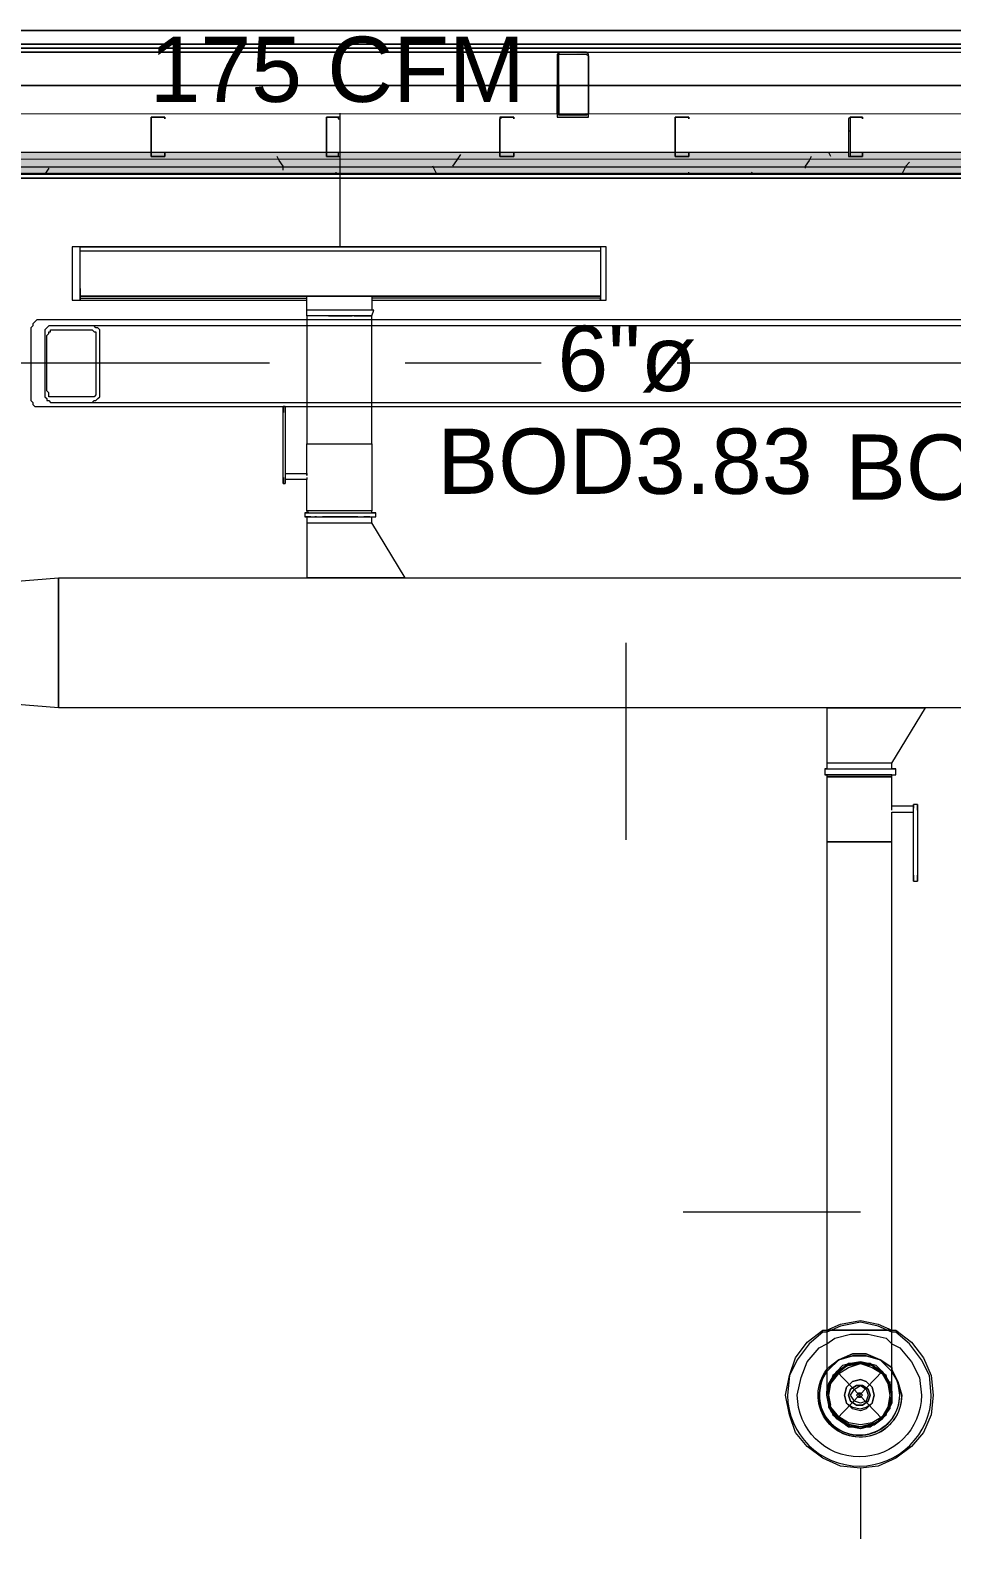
# Model space of a CAD drawing. Header units: metres. Extents: x -2 to 237, y -8 to 52.
# Drawn here: x 30.877 to 33.02, y 44.685 to 48.218 of the extents above; entities that cross this region are included whole.
import ezdxf

# ---------------------------------------------------------------- set-up
doc = ezdxf.new("R2010")
doc.units = ezdxf.units.M
doc.layers.add('HVAC - Ductos', color=5, linetype='Continuous', lineweight=0)
doc.layers.add('PDF3_Text', color=7, linetype='Continuous', lineweight=0)
doc.layers.add('PDF3_Geometry', color=7, linetype='Continuous', lineweight=0, true_color=0xaaaaaa)
doc.layers.add('PDF3_Solid Fills', color=7, linetype='Continuous', lineweight=0, true_color=0xffffff)
doc.styles.add('PDF Helvetica', font='')
doc.styles.get('PDF Helvetica').set_extended_font_data('Helvetica')

msp = doc.modelspace()

# ---------------------------------------------------------------- hatches: boundary and pattern name
at = {"layer": 'PDF3_Solid Fills', "lineweight": 0, "transparency": 33554559}
h = msp.add_hatch(color=256, dxfattribs=at)
h.paths.add_polyline_path([(32.1067, 48.163), (32.1067, 48.1676), (32.1022, 48.1676)])
h.paths.add_polyline_path([(32.1067, 48.1584), (32.1022, 48.1584), (32.1022, 48.0164), (32.1755, 48.0164), (32.1755, 48.0256), (32.171, 48.0256), (32.1067, 48.021)])
h.paths.add_polyline_path([(32.1755, 48.163), (32.1755, 48.1676), (32.1113, 48.1676)])
for points in [[(58.6858, 47.9293), (35.6222, 47.9339), (7.0265, 47.9339), (7.0265, 47.9201), (58.6858, 47.9201)], [(58.6537, 47.9018), (58.6721, 47.8972), (58.6721, 47.9201), (7.0265, 47.9201), (7.0265, 47.9018)], [(7.0265, 47.888), (58.6399, 47.888), (58.6536, 47.8835), (58.6537, 47.8835), (58.6537, 47.9018), (7.0265, 47.9018)]]:
    msp.add_hatch(color=256, dxfattribs=at).paths.add_polyline_path(points)

# ---------------------------------------------------------------- linework, layer by layer
at = {"layer": 'HVAC - Ductos', "lineweight": 0}
for points in [[(31.598, 47.7139), (31.598, 48.0256)], [(32.203, 47.7139), (30.993, 47.7139), (32.203, 47.7139), (32.203, 47.6955), (32.203, 47.691), (32.203, 47.6864)], [(30.993, 47.6864), (30.993, 47.691), (30.993, 47.6955), (30.993, 47.7139)], [(30.993, 47.691), (30.993, 47.6955), (30.993, 47.7001)], [(32.203, 47.7001), (32.203, 47.6955), (32.203, 47.691)], [(30.993, 47.6543), (30.993, 47.6589)], [(30.993, 47.6451), (30.993, 47.6497)], [(32.203, 47.6589), (32.203, 47.6543)], [(32.203, 47.6497), (32.203, 47.6451)], [(30.993, 47.6176), (30.993, 47.613), (30.993, 47.6084), (30.993, 47.5901), (30.993, 47.5947), (31.5201, 47.5947)], [(30.993, 47.6039), (30.993, 47.6084), (30.993, 47.613)], [(31.5659, 47.5534), (31.5613, 47.5534), (31.543, 47.5534), (31.5292, 47.5534), (31.5246, 47.5534), (31.5201, 47.5534), (31.5201, 47.2555), (31.5246, 47.2555), (31.5292, 47.2555), (31.543, 47.2555), (31.5613, 47.2555), (31.5796, 47.2555), (31.598, 47.2555), (31.6164, 47.2555), (31.6346, 47.2555), (31.653, 47.2555), (31.6621, 47.2555), (31.6713, 47.2555), (31.6713, 47.5534), (31.6667, 47.5534), (31.653, 47.5534), (31.6255, 47.5534), (31.598, 47.5534), (31.5705, 47.5534), (31.543, 47.5534), (31.5292, 47.5534), (31.5201, 47.5534), (31.5201, 47.5672), (31.5201, 47.5993), (31.5246, 47.5993), (31.5292, 47.5993), (31.543, 47.5993), (31.5613, 47.5993), (31.5796, 47.5993), (31.598, 47.5993), (31.6164, 47.5993), (31.6346, 47.5993), (31.653, 47.5993), (31.6621, 47.5993), (31.6713, 47.5993), (31.6713, 47.5672)], [(32.203, 47.6176), (32.203, 47.613), (32.203, 47.6084), (32.203, 47.5901), (32.203, 47.5947), (31.6713, 47.5947)], [(32.203, 47.613), (32.203, 47.6084), (32.203, 47.6039)], [(30.993, 47.5901), (31.5201, 47.5901)], [(31.6301, 47.5534), (31.6346, 47.5534), (31.653, 47.5534), (31.6621, 47.5534), (31.6667, 47.5534), (31.6713, 47.5534), (31.6759, 47.5672), (31.6713, 47.5672), (31.653, 47.5672), (31.6255, 47.5672), (31.598, 47.5672), (31.5659, 47.5672), (31.543, 47.5672), (31.5246, 47.5672), (31.5201, 47.5672)], [(31.6621, 47.5672), (31.653, 47.5672)], [(31.6713, 47.5901), (32.203, 47.5901)], [(31.5705, 47.5534), (31.5796, 47.5534), (31.598, 47.5534), (31.6164, 47.5534), (31.6255, 47.5534)], [(31.598, 47.3518), (31.8226, 47.3518)], [(31.4696, 47.3426), (31.4651, 47.3426)], [(31.4651, 47.1776), (31.4651, 47.173), (31.4651, 47.1684), (31.4651, 47.1638), (31.4651, 47.1684), (31.4651, 47.173), (31.4651, 47.1776), (31.4651, 47.3288)], [(31.4696, 47.3288), (31.4696, 47.1776), (31.4696, 47.173), (31.4696, 47.1684), (31.4696, 47.1638), (31.4696, 47.1684), (31.4696, 47.173)], [(31.4696, 47.1868), (31.5201, 47.1868), (31.5201, 47.2555), (31.5246, 47.2555), (31.5292, 47.2555), (31.543, 47.2555), (31.5613, 47.2555), (31.5796, 47.2555), (31.598, 47.2555), (31.6164, 47.2555), (31.6346, 47.2555), (31.653, 47.2555), (31.6621, 47.2555), (31.6713, 47.2555), (31.6713, 47.0997), (31.6621, 47.0997), (31.653, 47.0997), (31.6346, 47.0997), (31.6164, 47.0997), (31.598, 47.0997), (31.5796, 47.0997), (31.5613, 47.0997), (31.543, 47.0997), (31.5292, 47.0997), (31.5246, 47.0997), (31.5201, 47.0997), (31.5246, 47.0997), (31.5201, 47.0997), (31.5201, 47.173), (31.4696, 47.173), (31.4696, 47.1776)], [(31.5201, 47.1822), (31.5201, 47.1868), (31.5201, 47.1822)], [(31.5201, 47.1822), (31.5201, 47.1868), (31.5201, 47.1822)], [(31.5201, 47.1776), (31.5201, 47.173)], [(31.4651, 47.1638), (31.4696, 47.1638)], [(31.5201, 47.0951), (31.5246, 47.0951), (31.5292, 47.0951), (31.543, 47.0951), (31.5613, 47.0951), (31.5796, 47.0951), (31.598, 47.0951), (31.6164, 47.0951), (31.6346, 47.0951), (31.653, 47.0951), (31.6621, 47.0951), (31.6713, 47.0951), (31.6713, 47.0997), (31.6621, 47.0997), (31.653, 47.0997), (31.6346, 47.0997), (31.6164, 47.0997), (31.598, 47.0997), (31.5796, 47.0997), (31.5613, 47.0997), (31.543, 47.0997), (31.5292, 47.0997), (31.5246, 47.0997), (31.5201, 47.0997), (31.5201, 47.0951), (31.5246, 47.0951), (31.5155, 47.0951), (31.5246, 47.0951), (31.5384, 47.0951), (31.5567, 47.0951), (31.5751, 47.0951), (31.598, 47.0951), (31.6209, 47.0951), (31.6392, 47.0951), (31.6576, 47.0951), (31.6667, 47.0951), (31.6759, 47.0951), (31.6805, 47.0951)], [(31.5201, 47.086), (31.5155, 47.086), (31.5246, 47.086), (31.5384, 47.086), (31.5567, 47.086), (31.5751, 47.086), (31.598, 47.086), (31.6209, 47.086), (31.6392, 47.086), (31.6576, 47.086), (31.6667, 47.086), (31.6759, 47.086), (31.6805, 47.086), (31.6805, 47.0951), (31.6759, 47.0951), (31.6713, 47.0951)], [(31.5155, 47.0951), (31.5155, 47.086)], [(31.5292, 47.086), (31.5246, 47.086), (31.5201, 47.086), (31.5201, 47.0722), (31.5246, 47.0722), (31.5292, 47.0722), (31.543, 47.0722), (31.5613, 47.0722), (31.5796, 47.0722), (31.598, 47.0722), (31.6164, 47.0722), (31.6346, 47.0722), (31.653, 47.0722), (31.6621, 47.0722), (31.6713, 47.0722), (31.6713, 47.086), (31.6759, 47.086), (31.6805, 47.086)], [(31.5201, 47.0722), (31.5201, 46.9438), (31.5292, 46.9438), (31.543, 46.9438), (31.5705, 46.9438), (31.598, 46.9438), (31.6713, 46.9438), (31.7034, 46.9438), (31.7264, 46.9438), (31.7446, 46.9438), (31.7492, 46.9438), (31.6713, 47.0722)], [(31.543, 47.086), (31.5384, 47.086)], [(31.6392, 47.086), (31.6346, 47.086), (31.6164, 47.086), (31.598, 47.086), (31.5796, 47.086), (31.5613, 47.086), (31.5567, 47.086)], [(31.5659, 47.0722), (31.5705, 47.0722)], [(31.6255, 47.0722), (31.6301, 47.0722)], [(31.6667, 47.086), (31.6621, 47.086), (31.653, 47.086)], [(31.7492, 46.9438), (31.7446, 46.9438), (31.7264, 46.9438), (31.7034, 46.9438), (31.6713, 46.9438), (31.598, 46.9438), (31.5705, 46.9438), (31.543, 46.9438), (31.5292, 46.9438), (31.5201, 46.9438)], [(32.2626, 46.7926), (32.2626, 46.3342)], [(32.8813, 46.513), (32.9592, 46.6414), (32.9547, 46.6414), (32.9363, 46.6414), (32.9134, 46.6414), (32.8813, 46.6414), (32.808, 46.6414), (32.7759, 46.6414), (32.753, 46.6414), (32.7347, 46.6414), (32.7301, 46.6414), (32.7301, 46.513)], [(32.7301, 46.6414), (32.7347, 46.6414), (32.753, 46.6414), (32.7759, 46.6414), (32.808, 46.6414), (32.8813, 46.6414), (32.9134, 46.6414), (32.9363, 46.6414), (32.9547, 46.6414), (32.9592, 46.6414)], [(32.7301, 46.4993), (32.7255, 46.4993), (32.7347, 46.4993), (32.7484, 46.4993), (32.7667, 46.4993), (32.7851, 46.4993), (32.808, 46.4993), (32.8264, 46.4993), (32.8492, 46.4993), (32.863, 46.4993), (32.8768, 46.4993), (32.8859, 46.4993), (32.8905, 46.4993), (32.8859, 46.4993), (32.8813, 46.4993), (32.8813, 46.513), (32.8722, 46.513), (32.8584, 46.513), (32.8447, 46.513), (32.8264, 46.513), (32.808, 46.513), (32.7851, 46.513), (32.7667, 46.513), (32.753, 46.513), (32.7392, 46.513), (32.7347, 46.513), (32.7301, 46.513), (32.7301, 46.4993), (32.7347, 46.4993), (32.7392, 46.4993)], [(32.7805, 46.513), (32.7759, 46.513)], [(32.8401, 46.513), (32.8355, 46.513), (32.8309, 46.513)], [(32.7255, 46.4993), (32.7255, 46.4856)], [(32.9317, 46.403), (32.9317, 46.4076), (32.9317, 46.4122), (32.8813, 46.4122), (32.8813, 46.481), (32.8722, 46.481), (32.8584, 46.481), (32.8447, 46.481), (32.8264, 46.481), (32.808, 46.481), (32.7851, 46.481), (32.7667, 46.481), (32.753, 46.481), (32.7392, 46.481), (32.7347, 46.481), (32.7301, 46.481), (32.7347, 46.481), (32.7301, 46.481), (32.7347, 46.481), (32.7392, 46.481), (32.753, 46.481), (32.7667, 46.481), (32.7851, 46.481), (32.808, 46.481), (32.8264, 46.481), (32.8447, 46.481), (32.8584, 46.481), (32.8722, 46.481), (32.8813, 46.481), (32.8813, 46.4856), (32.8722, 46.4856), (32.8584, 46.4856), (32.8447, 46.4856), (32.8264, 46.4856), (32.808, 46.4856), (32.7851, 46.4856), (32.7667, 46.4856), (32.753, 46.4856), (32.7392, 46.4856), (32.7347, 46.4856), (32.7301, 46.4856), (32.7347, 46.4856), (32.7255, 46.4856), (32.7347, 46.4856), (32.7484, 46.4856), (32.7667, 46.4856), (32.7851, 46.4856), (32.808, 46.4856), (32.8264, 46.4856), (32.8492, 46.4856), (32.863, 46.4856), (32.8768, 46.4856), (32.8859, 46.4856), (32.8905, 46.4856), (32.8905, 46.4993)], [(32.7301, 46.4856), (32.7301, 46.481), (32.7301, 46.3297), (32.7347, 46.3297), (32.7392, 46.3297), (32.753, 46.3297), (32.7667, 46.3297), (32.7851, 46.3297), (32.808, 46.3297), (32.8264, 46.3297), (32.8447, 46.3297), (32.8584, 46.3297), (32.8722, 46.3297), (32.8813, 46.3297), (32.8722, 46.3297), (32.8584, 46.3297), (32.8447, 46.3297), (32.8264, 46.3297), (32.808, 46.3297), (32.7851, 46.3297), (32.7667, 46.3297), (32.753, 46.3297), (32.7392, 46.3297), (32.7347, 46.3297), (32.7301, 46.3297), (32.7301, 45.193), (32.7347, 45.193), (32.7392, 45.193), (32.753, 45.193), (32.7667, 45.193), (32.7851, 45.193), (32.808, 45.193), (32.8264, 45.193), (32.8447, 45.193), (32.8584, 45.193), (32.8722, 45.193), (32.8813, 45.193), (32.8813, 46.3297), (32.8813, 46.3984), (32.9317, 46.3984)], [(32.7484, 46.4993), (32.753, 46.4993)], [(32.7667, 46.4993), (32.7851, 46.4993), (32.808, 46.4993), (32.8264, 46.4993), (32.8447, 46.4993), (32.8492, 46.4993)], [(32.8584, 46.4993), (32.863, 46.4993)], [(32.8722, 46.4993), (32.8768, 46.4993)], [(32.8813, 46.4856), (32.8859, 46.4856), (32.8905, 46.4856)], [(32.8813, 46.403), (32.8813, 46.4076), (32.8813, 46.4122)], [(32.9409, 46.4168), (32.9317, 46.4168)], [(32.9317, 46.2518), (32.9317, 46.403), (32.9317, 46.4076), (32.9317, 46.4122), (32.9317, 46.4168), (32.9317, 46.4122), (32.9317, 46.4076)], [(32.9409, 46.403), (32.9409, 46.4076), (32.9409, 46.4122), (32.9409, 46.4168), (32.9409, 46.4122), (32.9409, 46.4076), (32.9409, 46.403), (32.9409, 46.2518)], [(32.9317, 46.238), (32.9409, 46.238)], [(32.808, 45.468), (32.3955, 45.468)], [(32.8813, 45.0463), (32.8813, 45.0692), (32.8813, 45.0968), (32.8813, 45.1334), (32.8813, 45.1746), (32.8813, 45.193), (32.8905, 45.193), (32.9272, 45.1655), (32.9547, 45.1288), (32.973, 45.0876), (32.9776, 45.0418), (32.973, 44.9959), (32.9547, 44.9546), (32.9272, 44.9226), (32.8905, 44.8951), (32.8492, 44.8768), (32.808, 44.8722), (32.7621, 44.8768), (32.721, 44.8951), (32.6842, 44.9226), (32.6567, 44.9546), (32.643, 44.9959), (32.6338, 45.0418), (32.643, 45.0876), (32.6567, 45.1288), (32.6842, 45.1655), (32.721, 45.193), (32.7301, 45.193), (32.7301, 45.1518), (32.7301, 45.1105), (32.7301, 45.0784), (32.7301, 45.0555), (32.7301, 45.0463)], [(32.7301, 45.193), (32.7621, 45.2068), (32.808, 45.2159), (32.8492, 45.2068), (32.8813, 45.193)], [(32.8813, 45.1884), (32.8492, 45.2022), (32.808, 45.2114), (32.7621, 45.2022), (32.7301, 45.1884)], [(32.8813, 45.193), (32.8722, 45.193), (32.8584, 45.193), (32.8447, 45.193), (32.8264, 45.193), (32.808, 45.193), (32.7851, 45.193), (32.7667, 45.193), (32.753, 45.193), (32.7392, 45.193), (32.7347, 45.193), (32.7301, 45.193)], [(32.7301, 45.1609), (32.7484, 45.1746), (32.7851, 45.1838), (32.8264, 45.1838), (32.8676, 45.1746), (32.8813, 45.1609)], [(32.8813, 45.0509), (32.8813, 45.0601), (32.8722, 45.0784), (32.8584, 45.0968), (32.8447, 45.1105), (32.8264, 45.1151), (32.808, 45.1196), (32.7851, 45.1151), (32.7667, 45.1105), (32.753, 45.0968), (32.7392, 45.0784), (32.7347, 45.0601), (32.7301, 45.0509)], [(32.8813, 45.0463), (32.8813, 45.0418), (32.8768, 45.0234), (32.8722, 45.0051), (32.8584, 44.9914), (32.8447, 44.9776), (32.8264, 44.973), (32.808, 44.9684), (32.7851, 44.973), (32.7713, 44.9776), (32.753, 44.9914), (32.7438, 45.0051), (32.7347, 45.0234), (32.7347, 45.0418), (32.7347, 45.0601), (32.7438, 45.0784), (32.753, 45.0922), (32.7759, 45.1105), (32.7805, 45.1151)], [(32.7347, 45.0692), (32.753, 45.0968), (32.7347, 45.0692), (32.7392, 45.0738), (32.753, 45.0922), (32.7713, 45.1059), (32.7851, 45.1151), (32.808, 45.1151), (32.8264, 45.1151), (32.8447, 45.1059), (32.8584, 45.0922), (32.8722, 45.0784), (32.8768, 45.0601), (32.8813, 45.0418), (32.8813, 45.0234), (32.8722, 45.0051), (32.8584, 44.9868), (32.8447, 44.9776), (32.8264, 44.9684), (32.808, 44.9684)], [(32.8355, 45.1105), (32.808, 45.1196), (32.7759, 45.1105), (32.753, 45.0968), (32.7759, 45.1105), (32.808, 45.1196), (32.8355, 45.1105), (32.8584, 45.0968), (32.8355, 45.1105), (32.8584, 45.0922), (32.8722, 45.0738)], [(32.7805, 45.1105), (32.808, 45.1151), (32.8309, 45.1105)], [(32.8309, 45.1151), (32.8355, 45.1105), (32.8401, 45.1105)], [(32.7301, 45.0418), (32.7347, 45.0692), (32.7301, 45.0418)], [(32.8768, 45.0738), (32.8768, 45.0692), (32.8813, 45.0418), (32.8768, 45.0188), (32.8813, 45.0418), (32.8768, 45.0142), (32.8584, 44.9868), (32.8355, 44.973), (32.808, 44.9684), (32.7759, 44.973), (32.753, 44.9868), (32.7347, 45.0142), (32.7392, 45.0096), (32.753, 44.9914), (32.7759, 44.9776)], [(32.7392, 45.0188), (32.7347, 45.0418), (32.7392, 45.0692)], [(32.7392, 45.0096), (32.7347, 45.0142), (32.7347, 45.0234), (32.7301, 45.0418), (32.7301, 45.0509)], [(32.8309, 44.973), (32.808, 44.9684), (32.7851, 44.9684), (32.7667, 44.9776), (32.753, 44.9868), (32.7392, 45.0051), (32.7347, 45.0234), (32.7301, 45.0418), (32.7301, 45.0463)], [(32.7347, 45.0188), (32.7301, 45.0418), (32.7347, 45.0142)], [(32.8813, 45.0509), (32.8813, 45.0418), (32.8813, 45.0234), (32.8768, 45.0142), (32.8768, 45.0096), (32.8722, 45.0051), (32.8584, 44.9868), (32.8447, 44.9776), (32.8355, 44.973)], [(32.8309, 44.973), (32.8355, 44.973), (32.8401, 44.973), (32.8355, 44.973), (32.8309, 44.973), (32.8264, 44.9684), (32.808, 44.9638), (32.7851, 44.9684), (32.7805, 44.973), (32.7759, 44.973), (32.7667, 44.9776), (32.753, 44.9868), (32.7392, 45.0051), (32.7392, 45.0096), (32.7347, 45.0142)], [(32.8355, 44.973), (32.8309, 44.973), (32.808, 44.9684), (32.7805, 44.973), (32.7759, 44.973), (32.753, 44.9868), (32.7392, 45.0096)], [(32.8722, 45.0096), (32.8584, 44.9914), (32.8355, 44.9776)], [(32.8401, 44.973), (32.8584, 44.9868), (32.8768, 45.0096), (32.8768, 45.0142)], [(32.8768, 45.0142), (32.8768, 45.0096)], [(32.7805, 44.973), (32.7759, 44.973)], [(32.8034, 44.9684), (32.7805, 44.973)], [(32.808, 44.8722), (32.808, 44.7072)]]:
    msp.add_lwpolyline(points, dxfattribs=at)
for points in [[(30.9746, 47.7139), (30.9746, 47.5901), (30.993, 47.5901), (30.993, 47.7139)], [(30.993, 47.7047), (32.203, 47.7047), (32.203, 47.5993), (30.993, 47.5993)], [(32.2167, 47.7139), (32.203, 47.7139), (32.203, 47.5901), (32.2167, 47.5901)], [(32.203, 47.5993), (30.993, 47.5993)], [(31.4651, 47.3288), (31.4651, 47.3334), (31.4651, 47.338), (31.4651, 47.3426), (31.4651, 47.338), (31.4651, 47.3334)], [(31.4696, 47.3288), (31.4696, 47.3334), (31.4696, 47.338), (31.4696, 47.3426), (31.4696, 47.338), (31.4696, 47.3334)], [(30.9426, 46.6414), (30.6538, 46.6643), (30.6538, 46.921), (30.9426, 46.9438)], [(33.5047, 46.6414), (30.9426, 46.6414), (30.9426, 46.9438), (33.5047, 46.9438)], [(32.9317, 46.2518), (32.9317, 46.2472), (32.9317, 46.2426), (32.9317, 46.238), (32.9317, 46.2426), (32.9317, 46.2472)], [(32.9409, 46.2518), (32.9409, 46.2472), (32.9409, 46.2426), (32.9409, 46.238), (32.9409, 46.2426), (32.9409, 46.2472)], [(32.7347, 45.1059), (32.7576, 45.1242), (32.7897, 45.138), (32.8218, 45.138), (32.8538, 45.1242), (32.8813, 45.1059), (32.8813, 45.1014), (32.8813, 45.1059), (32.8538, 45.1242), (32.8218, 45.138), (32.7897, 45.138), (32.7576, 45.1242), (32.7347, 45.1059), (32.7301, 45.1014)], [(32.8768, 45.1014), (32.8538, 45.1242), (32.8218, 45.1334), (32.7897, 45.1334), (32.7576, 45.1242), (32.7347, 45.1014), (32.7301, 45.0968), (32.7347, 45.1014), (32.7576, 45.1242), (32.7897, 45.1334), (32.8218, 45.1334), (32.8538, 45.1242), (32.8768, 45.1014), (32.8813, 45.0968)], [(32.7392, 45.0692), (32.7576, 45.0922), (32.7805, 45.1059), (32.808, 45.1151), (32.8355, 45.1059), (32.8584, 45.0922), (32.8722, 45.0692), (32.8768, 45.0418), (32.8722, 45.0142), (32.8584, 44.9914), (32.8355, 44.9776), (32.808, 44.973), (32.7805, 44.9776), (32.7576, 44.9914), (32.7392, 45.0142), (32.7347, 45.0418)], [(32.8768, 45.0692), (32.8584, 45.0968), (32.8768, 45.0692), (32.8813, 45.0418)], [(32.9042, 45.0418), (32.8951, 45.0738), (32.8813, 45.1014), (32.8951, 45.0738)], [(32.7759, 45.0601), (32.7713, 45.0418), (32.7759, 45.0601), (32.7897, 45.0738), (32.808, 45.0784), (32.8218, 45.0738), (32.8355, 45.0601), (32.8401, 45.0418), (32.8355, 45.0601), (32.8218, 45.0738), (32.808, 45.0784), (32.7897, 45.0738)], [(32.7851, 45.0555), (32.7805, 45.0418), (32.7851, 45.0555), (32.7988, 45.0646), (32.8126, 45.0646), (32.8264, 45.0555), (32.8309, 45.0418), (32.8264, 45.0555), (32.8126, 45.0646), (32.7988, 45.0646)], [(32.7942, 45.0555), (32.808, 45.0646), (32.8218, 45.0555), (32.8264, 45.0418), (32.8218, 45.028), (32.808, 45.0234), (32.7942, 45.028), (32.7851, 45.0418)], [(32.8355, 45.0234), (32.8401, 45.0418), (32.8355, 45.0234), (32.8218, 45.0096), (32.808, 45.0051), (32.7897, 45.0096), (32.7759, 45.0234), (32.7713, 45.0418), (32.7759, 45.0234), (32.7897, 45.0142), (32.808, 45.0096), (32.8218, 45.0142)], [(32.8264, 45.028), (32.8309, 45.0418), (32.8264, 45.028), (32.8126, 45.0188), (32.7988, 45.0188), (32.7851, 45.028), (32.7805, 45.0418), (32.7851, 45.028), (32.7988, 45.0188), (32.8126, 45.0188)], [(32.8034, 45.0463), (32.7988, 45.0418), (32.8034, 45.0463), (32.808, 45.0463), (32.8126, 45.0418), (32.808, 45.0463)], [(32.808, 45.0372), (32.8126, 45.0418), (32.808, 45.0372), (32.8034, 45.0372), (32.7988, 45.0418), (32.8034, 45.0372)]]:
    msp.add_lwpolyline(points, close=True, dxfattribs=at)
for points in [[(32.7301, 45.1884), (32.721, 45.1884), (32.6888, 45.1609), (32.6613, 45.1242), (32.643, 45.0876), (32.6384, 45.0418, 0.986375), (32.973, 45.0418), (32.9684, 45.0876), (32.9501, 45.1242), (32.9226, 45.1609), (32.8905, 45.1884), (32.8813, 45.1884)], [(32.8813, 45.1609), (32.8997, 45.1518), (32.9272, 45.1196), (32.9455, 45.083), (32.9501, 45.0418, -0.994592), (32.6613, 45.0418), (32.6705, 45.083), (32.6842, 45.1196), (32.7118, 45.1518), (32.7301, 45.1609)]]:
    msp.add_lwpolyline(points, format="xyb", dxfattribs=at)
msp.add_lwpolyline([(32.7118, 45.0418, 1.010985), (32.9042, 45.0418, -1.405169), (32.7301, 45.1014), (32.7164, 45.0738), (32.7118, 45.0418), (32.7164, 45.0738), (32.7301, 45.0968, 1.369196), (32.8997, 45.0418), (32.8951, 45.0738), (32.8813, 45.0968, -1.369778)], format="xyb", close=True, dxfattribs=at)
at = {"layer": 'PDF3_Geometry', "lineweight": 0}
for points in [[(32.1388, 48.218), (30.6034, 48.218)], [(33.6743, 48.218), (32.1388, 48.218)], [(32.1388, 48.186), (30.6034, 48.186)], [(32.1388, 48.1768), (30.6034, 48.1768)], [(32.1022, 48.0256), (32.1022, 48.0164), (32.1113, 48.0164), (32.171, 48.0164), (32.1755, 48.0164), (32.1755, 48.0256), (32.1755, 48.1584), (32.1755, 48.163), (32.171, 48.1676), (32.1113, 48.1676), (32.1022, 48.163), (32.1022, 48.1584)], [(32.171, 48.021), (32.1113, 48.021), (32.1067, 48.021), (32.1067, 48.0256), (32.1067, 48.1584), (32.1067, 48.163), (32.1113, 48.163), (32.171, 48.163), (32.1755, 48.1584), (32.1755, 48.0256)], [(33.6743, 48.186), (32.1388, 48.186)], [(33.6743, 48.1768), (32.1388, 48.1768)], [(30.6813, 48.0897), (32.1022, 48.0897)], [(32.1388, 48.0897), (32.1755, 48.0897), (33.633, 48.0897), (32.1755, 48.0897), (32.1388, 48.0897), (32.1067, 48.0897)], [(32.1755, 48.0897), (32.1755, 48.0256)], [(31.1901, 48.0164), (31.1626, 48.0164), (31.158, 48.0164), (31.158, 48.0118), (31.158, 47.9247), (31.1626, 47.9247), (31.1901, 47.9247), (31.1901, 47.9339), (31.1901, 47.9247), (31.1626, 47.9247), (31.158, 47.9247), (31.158, 48.0118), (31.158, 48.0164), (31.1626, 48.0164), (31.1901, 48.0164), (31.1901, 48.0118)], [(31.598, 48.0164), (31.5659, 48.0164), (31.5659, 48.0118), (31.5659, 47.9247), (31.598, 47.9247), (31.598, 47.9339), (31.5934, 47.9339), (31.5934, 47.9247), (31.5659, 47.9247), (31.5659, 48.0118), (31.5659, 48.0164), (31.5934, 48.0164), (31.5934, 48.0118), (31.598, 48.0118)], [(32.0014, 48.0164), (31.9738, 48.0164), (31.9692, 48.0164), (31.9692, 48.0118), (31.9692, 47.9247), (31.9738, 47.9247), (32.0014, 47.9247), (32.0014, 47.9339), (32.0014, 47.9247), (31.9738, 47.9247), (31.9692, 47.9247), (31.9692, 48.0118), (31.9738, 48.0164), (32.0014, 48.0164), (32.0014, 48.0118)], [(32.4092, 48.0164), (32.3772, 48.0164), (32.3772, 48.0118), (32.3772, 47.9247), (32.4092, 47.9247), (32.4092, 47.9339), (32.4092, 47.9247), (32.3772, 47.9247), (32.3772, 48.0118), (32.3772, 48.0164), (32.4092, 48.0164), (32.4092, 48.0118)], [(32.8126, 48.0164), (32.7851, 48.0164), (32.7805, 48.0118), (32.7805, 47.9247), (32.7851, 47.9247), (32.8126, 47.9247), (32.8126, 47.9339), (32.8126, 47.9247), (32.7851, 47.9247), (32.7851, 48.0118), (32.7851, 48.0164), (32.8126, 48.0164), (32.8126, 48.0118)], [(26.1071, 47.8834), (35.1043, 47.8834)], [(26.1071, 47.8743), (35.1043, 47.8743)], [(26.1071, 47.8743), (35.1043, 47.8743)], [(31.0205, 47.3518), (31.0251, 47.3564), (31.0296, 47.3564), (31.0342, 47.361), (31.0388, 47.3655), (31.0388, 47.3701), (31.0388, 47.3793), (31.0388, 47.5076), (31.0388, 47.5122), (31.0388, 47.5213), (31.0342, 47.5259), (31.0296, 47.5259), (31.0251, 47.5305), (31.0205, 47.5305), (30.9242, 47.5305), (30.9196, 47.5305), (30.915, 47.5259), (30.9105, 47.5213), (30.9105, 47.5122), (30.9105, 47.5076), (30.9105, 47.3793), (30.9105, 47.3701), (30.9105, 47.3655), (30.915, 47.361), (30.915, 47.3564), (30.9196, 47.3564), (30.9242, 47.3518)], [(31.0296, 47.5076), (31.0296, 47.3793), (31.0296, 47.3747), (31.0296, 47.3701), (31.0251, 47.3655), (31.0205, 47.3655), (30.9242, 47.3655), (30.9196, 47.3655), (30.9196, 47.3701), (30.9196, 47.3747), (30.915, 47.3793), (30.915, 47.5076), (30.9196, 47.5122), (30.9196, 47.5168), (30.9242, 47.5168), (30.9242, 47.5213), (31.0205, 47.5213), (31.0251, 47.5168), (31.0296, 47.5168), (31.0296, 47.5122)]]:
    msp.add_lwpolyline(points, close=True, dxfattribs=at)
for points in [[(32.1113, 48.1676), (30.6722, 48.1676), (32.1388, 48.1676), (33.6743, 48.1676), (35.1363, 48.1676), (33.7018, 48.1676)], [(32.171, 48.1676), (33.6422, 48.1676)], [(32.1022, 48.0256), (32.1022, 48.0897)], [(32.1067, 48.0897), (32.1067, 48.0256), (32.1067, 48.021)], [(58.7775, 46.6138), (58.7775, 47.0172), (58.7775, 47.4251), (58.7775, 47.8284), (58.7775, 47.8834), (58.7775, 47.9293), (58.7775, 48.0118), (58.7775, 48.021), (7.0265, 48.0256)], [(32.171, 48.021), (32.1755, 48.0256)], [(58.6721, 35.7008), (58.6721, 47.8834), (58.6721, 47.8972), (58.6721, 47.9155), (7.0265, 47.9201)], [(32.7805, 47.9339), (32.3772, 47.9339), (31.9692, 47.9339), (31.5659, 47.9339), (31.158, 47.9339), (30.7546, 47.9339)], [(34.8109, 47.9339), (34.4076, 47.9339), (33.9997, 47.9339), (33.5963, 47.9339), (33.1884, 47.9339), (32.7851, 47.9339)], [(58.6537, 35.7008), (58.6537, 47.8834), (58.6537, 47.8972), (7.0265, 47.9018)], [(7.0265, 47.888), (58.6399, 47.8834), (58.6399, 35.7008), (48.2128, 35.7008), (48.2128, 35.6871), (58.6399, 35.6871), (58.6399, 34.1837), (45.3206, 34.1837), (44.8348, 34.1837), (44.6515, 34.1837), (41.7273, 34.1837)], [(26.1071, 47.8834), (35.1043, 47.8834)], [(35.1043, 47.8834), (26.1071, 47.8834)], [(35.1043, 47.8834), (26.1071, 47.8834)], [(26.1071, 47.8834), (35.1043, 47.8834)], [(26.1071, 47.8834), (35.1043, 47.8834)], [(35.1043, 47.8834), (26.1071, 47.8834)], [(26.1071, 47.8834), (35.1043, 47.8834)], [(35.1043, 47.8834), (26.1071, 47.8834)], [(34.6047, 47.5443), (30.8968, 47.5443), (30.8922, 47.5443), (30.8876, 47.5397), (30.883, 47.5351), (30.883, 47.5305), (30.8784, 47.5259), (30.8784, 47.5213), (30.8784, 47.3655), (30.8784, 47.3564), (30.883, 47.3518), (30.883, 47.3472), (30.8876, 47.3426), (30.8922, 47.3426), (30.8968, 47.3426), (34.6047, 47.3426)], [(31.0205, 47.3518), (35.0264, 47.3518), (35.0309, 47.3564), (35.0355, 47.361), (35.0401, 47.3655), (35.0401, 47.3701), (35.0401, 47.3793), (35.0401, 47.5076), (35.0401, 47.5122), (35.0401, 47.5213), (35.0355, 47.5259), (35.0309, 47.5259), (35.0309, 47.5305), (35.0264, 47.5305), (31.0205, 47.5305)], [(31.433, 47.4434), (30.1588, 47.4434)], [(32.0655, 47.4434), (31.7492, 47.4434)], [(33.6514, 47.4434), (32.3817, 47.4434)]]:
    msp.add_lwpolyline(points, dxfattribs=at)
at = {"layer": 'PDF3_Geometry', "color": 254, "lineweight": 0, "true_color": 0xd2d2d2}
for points in [[(31.158, 47.9889), (31.158, 47.9934)], [(31.1809, 48.0164), (31.1855, 48.0164)], [(32.7805, 47.9843), (32.7851, 47.9843)], [(31.5934, 47.9247), (31.598, 47.9247)]]:
    msp.add_lwpolyline(points, dxfattribs=at)
at = {"layer": 'PDF3_Geometry', "color": 254, "lineweight": 0, "true_color": 0xeaeaea}
for points in [[(31.4651, 47.8926), (31.4651, 47.9018), (31.4559, 47.9155), (31.4514, 47.9247)], [(31.8776, 47.9293), (31.8684, 47.9155), (31.8592, 47.9018)], [(32.6934, 47.9247), (32.6888, 47.9155), (32.6797, 47.9018), (32.6797, 47.8972)], [(32.7392, 47.9247), (32.7347, 47.9339)], [(30.9196, 47.8972), (30.9105, 47.8834)], [(31.5888, 47.8834), (31.5888, 47.888)], [(31.8226, 47.8834), (31.8134, 47.9018)], [(32.4092, 47.8834), (32.4092, 47.888)], [(32.5559, 47.888), (32.5514, 47.8834)], [(32.9226, 47.911), (32.9134, 47.9018), (32.9042, 47.8834)]]:
    msp.add_lwpolyline(points, dxfattribs=at)
at = {"layer": 'PDF3_Geometry', "color": 8, "lineweight": 0, "true_color": 0x808080}
msp.add_lwpolyline([(32.8676, 45.0876), (32.8309, 45.1151), (32.7805, 45.1151), (32.7438, 45.0876), (32.7301, 45.0418), (32.7438, 44.9959), (32.7805, 44.9684), (32.8309, 44.9684), (32.8676, 44.9959), (32.8813, 45.0418)], close=True, dxfattribs=at)
for points in [[(32.753, 45.0968), (32.8584, 44.9868)], [(32.8584, 45.0968), (32.753, 44.9868)]]:
    msp.add_lwpolyline(points, dxfattribs=at)

# ---------------------------------------------------------------- texts
at = {"layer": 'PDF3_Text', "lineweight": 0, "char_height": 0.15195, "attachment_point": 4, "style": 'PDF Helvetica'}
for s, insert in [('175 CFM', (31.1546, 48.1264)), ('6"ø', (32.1033, 47.4526)), ('BOD3.83', (31.8237, 47.2143)), ('BOD3.83', (32.7725, 47.2005))]:
    msp.add_mtext(s, dxfattribs=dict(at, insert=insert))

doc.saveas('drawing.dxf')
